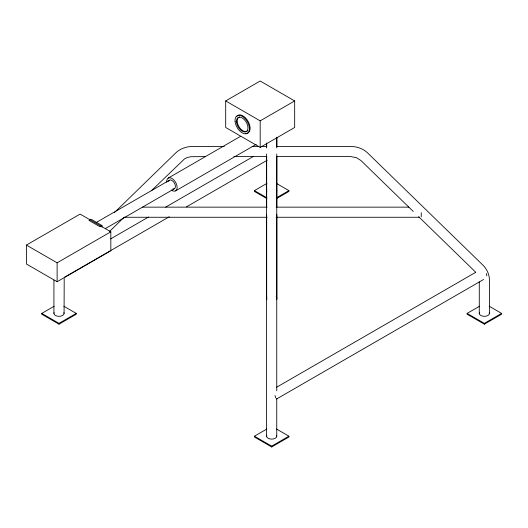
<?xml version="1.0" encoding="UTF-8"?>
<svg xmlns="http://www.w3.org/2000/svg" width="528" height="528" viewBox="0 0 528 528"><rect width="100%" height="100%" fill="white"/><g stroke="black" fill="none" stroke-linecap="round" stroke-linejoin="round"><path stroke-width="0.79" d="M64.198 278.579L64.079 313.401M114.503 212.513L175.864 152.81C180.266 148.586 186.417 146.513 192.456 146.487L224.308 146.487M109.461 231.535L124.186 217.199M151.279 190.839L184.602 158.809L187.031 157.608L190.648 156.724L204.97 156.605M225.694 100.94L260.185 81.028L294.67 100.94L294.67 127.486L260.185 147.398L225.694 127.486L225.694 100.94L260.185 120.853L294.67 100.94M26.4 245.084L80.111 214.078L110.827 231.805L110.827 250.727L57.116 281.734L26.4 264L26.4 245.084L57.116 262.819L110.827 231.805M168.241 178.075L240.266 136.488M96.169 222.532L169.475 180.206M101.95 225.502L99.904 226.684L88.981 220.381L91.027 219.199L101.95 225.502L101.95 227.119M105.356 228.584L174.392 188.727M175.626 190.865L256.212 144.335M110.695 238.867L148.533 217.021M165.667 207.128L253.48 156.427M64.37 277.339L169.316 216.751M186.45 206.857L267.128 160.281M63.829 306.233L76.243 313.401L76.243 314.226L59.004 324.185L41.758 314.226L41.758 313.401L54.173 306.233M266.851 198.607L254.437 191.44L254.437 190.608L266.851 183.44M41.758 313.401L59.004 323.354L76.243 313.401M276.507 197.782L288.922 190.608L288.922 191.44L276.507 198.607M276.467 387.334L475.662 272.336M276.553 399.023L483.595 279.484M276.507 429.02L288.922 436.187L288.922 437.019L271.676 446.972L254.437 437.019L254.437 436.187L266.851 429.02M489.185 306.233L501.6 313.401L501.6 314.226L484.354 324.185L467.115 314.226L467.115 313.401L479.53 306.233M254.437 436.187L271.676 446.14L288.922 436.187M467.115 313.401L484.354 323.354L501.6 313.401M252.08 146.487L258.614 146.487M261.881 146.487L266.779 146.487M276.58 146.487L350.902 146.487C356.941 146.513 363.092 148.586 367.495 152.81L482.539 264.752C486.757 268.726 489.397 274.336 489.436 280.15L489.436 313.401M233.792 156.605L266.739 156.605M276.619 156.605L350.744 156.605L356.327 157.608L360.855 160.459L413.279 211.471M142.606 207.148L267.089 207.148M276.157 207.148L408.883 207.148M124.469 217.265L267.089 217.265M276.157 217.265L419.602 217.265M276.507 183.44L288.922 190.608M254.437 190.608L266.851 197.782M418.585 216.632L475.721 272.224M484.354 323.354L484.354 324.185M479.272 281.886L479.272 313.401M421.245 212.672L421.245 216.817M276.844 137.775L276.844 146.85M276.844 156.75L276.844 207.075M276.844 214.5L276.844 298.65M276.758 137.254L276.758 147.913M276.758 153.998L276.758 390.859M276.758 398.449L276.758 436.187M271.676 446.14L271.676 446.972M266.68 143.55L266.68 146.85M266.68 156.75L266.68 207.075M266.68 214.5L266.68 298.65M266.6 142.989L266.6 147.913M266.6 153.998L266.6 436.187M260.185 120.853L260.185 147.398M59.004 323.354L59.004 324.185M57.116 262.819L57.116 281.734M53.922 280.15L53.922 313.401M266.858 299.719A5.082 4.151 0 0 1 266.858 297.574M276.164 296.571A5.082 4.151 0 0 1 276.672 299.719M247.916 130.363A8.131 4.693 60 0 1 239.151 126.971A8.131 4.693 60 0 1 239.441 116.886M236.716 116.424A10.164 5.867 60 0 1 248.345 121.816A10.164 5.867 60 0 1 245.692 133.426M486.308 273.57A5.082 2.93 60 0 1 486.79 275.926M274.982 395.578A5.082 2.93 60 0 1 275.464 397.934M266.772 191.374A5.082 2.93 0 0 1 266.772 189.849M276.586 189.849A5.082 2.93 0 0 1 276.586 191.374M166.756 182.266A7.385 4.264 60 0 1 171.706 178.312A7.385 4.264 60 0 1 177.151 187.744A7.385 4.264 60 0 1 171.25 190.054M172.834 188.866A4.917 2.838 60 0 0 174.946 188.212L175.144 187.862A4.917 2.838 60 0 0 174.227 182.774A4.917 2.838 60 0 0 170.194 179.989L169.818 180.061A4.917 2.838 60 0 0 168.92 180.721M168.571 181.487A4.917 2.838 60 0 1 168.722 181.078M63.908 312.642A5.082 2.93 0 0 1 59.004 316.331A5.082 2.93 0 0 1 54.094 312.642M276.586 435.428A5.082 2.93 0 0 1 271.676 439.118A5.082 2.93 0 0 1 266.772 435.428M489.265 312.642A5.082 2.93 0 0 1 484.354 316.331A5.082 2.93 0 0 1 479.45 312.642M235.092 121.552A10.164 5.867 60 0 0 246.596 133.696A10.164 5.867 60 0 0 244.972 118.503A10.164 5.867 60 0 0 235.092 121.552M236.524 122.159A8.131 4.693 60 0 0 245.718 131.868A8.131 4.693 60 0 0 244.418 119.724A8.131 4.693 60 0 0 236.524 122.159"/></g></svg>
